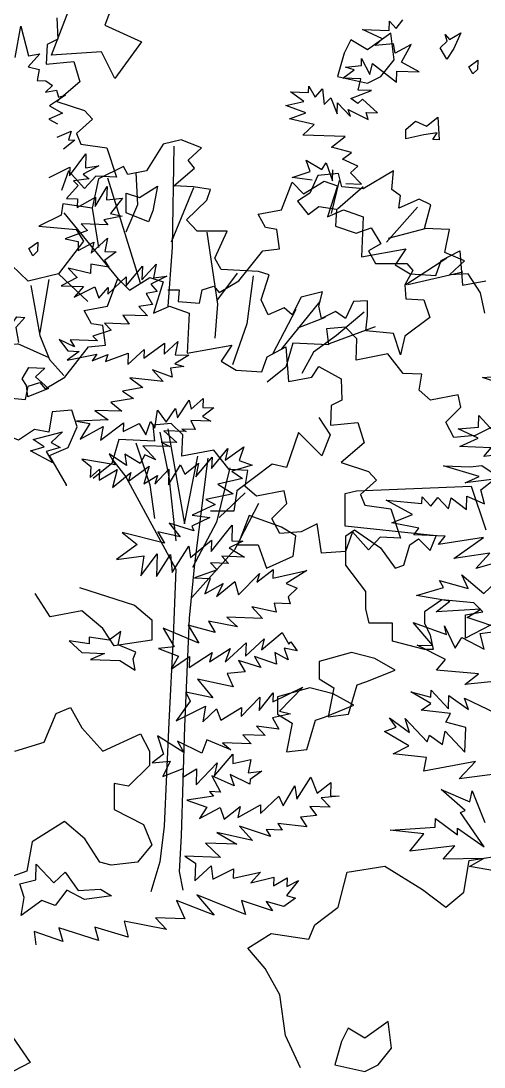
# Model space of a CAD drawing. Header units: inches. Extents: x 11.9 to 85.3, y 21.1 to 37.4.
# Drawn here: x 49.235 to 49.482, y 22.589 to 23.146 of the extents above; entities that cross this region are included whole.
import ezdxf

# ---------------------------------------------------------------- set-up
doc = ezdxf.new("R2010")
doc.units = ezdxf.units.IN
doc.header["$MEASUREMENT"] = 0
doc.layers.add('CAY', color=94, linetype='Continuous')
doc.layers.add('CAY-3', color=61, linetype='Continuous')

# ---------------------------------------------------------------- blocks, each defined once
blk = doc.blocks.new('A$C76451831')
at = {"layer": 'CAY'}
for p, q in [((3455.6, 1700.3), (3462.1, 1738)), ((3462.1, 1738), (3507.5, 1745.1)), ((3317.1, 1724.4), (3361.9, 1731.5)), ((3361.9, 1731.5), (3406.7, 1703.8)), ((3306.5, 1682.6), (3317.1, 1724.4)), ((3406.7, 1703.8), (3434.4, 1682.6)), ((3434.4, 1682.6), (3455.6, 1700.3)), ((3278.8, 1661.9), (3306.5, 1682.6)), ((3199.2, 1634.2), (3226.9, 1651.3)), ((3226.9, 1651.3), (3271.7, 1644.8)), ((3271.7, 1644.8), (3278.8, 1661.9)), ((3219.8, 1610), (3199.2, 1634.2)), ((3237.5, 1578.7), (3219.8, 1610)), ((3244, 1530.4), (3237.5, 1578.7)), ((2920.1, 1529), (2940.8, 1498.4)), ((3261.7, 1492), (3244, 1530.4)), ((2940.8, 1498.4), (2899.5, 1477.1)), ((5470, 1100.6), (5471.1, 1075.2)), ((5864.5, 1085.8), (5864.9, 1096.7)), ((5864.9, 1096.7), (5872.8, 1088.2)), ((5872.8, 1088.2), (5880.8, 1098.4)), ((5420.6, 1053.6), (5427.3, 1091)), ((5427.3, 1091), (5436.5, 1055.8)), ((5856.5, 1075.7), (5832.8, 1086.9)), ((5832.8, 1086.9), (5864.5, 1085.8)), ((5458.4, 1068.9), (5457.3, 1045.7)), ((5471.1, 1075.2), (5458.4, 1068.9)), ((5848, 1067.8), (5856.5, 1075.7)), ((5869.4, 1069.8), (5848, 1067.8)), ((5871.7, 1058.8), (5869.4, 1069.8)), ((5890.7, 1069), (5871.7, 1058.8)), ((5879.1, 1048.1), (5890.7, 1069)), ((5449.8, 1058.1), (5436.1, 1042.7)), ((5436.5, 1055.8), (5449.8, 1058.1)), ((5436.1, 1042.7), (5449.1, 1039.5)), ((5457.3, 1045.7), (5490, 1048.9)), ((5490, 1048.9), (5497.4, 1024.6)), ((5812.7, 1042.3), (5831.4, 1044.3)), ((5831.4, 1044.3), (5831.6, 1052.5)), ((5831.6, 1052.5), (5841.4, 1033.6)), ((5841.4, 1033.6), (5844.6, 1046.6)), ((5844.6, 1046.6), (5873.3, 1024.3)), ((5900, 1036.5), (5879.1, 1048.1)), ((5449.1, 1039.5), (5446.4, 1026.4)), ((5809.5, 1029.2), (5823, 1039.2)), ((5823, 1039.2), (5812.7, 1042.3)), ((5873.3, 1024.3), (5873.7, 1037.4)), ((5873.7, 1037.4), (5900, 1036.5)), ((5446.4, 1026.4), (5456.8, 1026.1)), ((5464.8, 1020.4), (5456.3, 1012.5)), ((5456.8, 1026.1), (5464.8, 1020.4)), ((5497.4, 1024.6), (5470, 1001.4)), ((5768.6, 1012.1), (5768.9, 1019.8)), ((5768.9, 1019.8), (5776.6, 1006.4)), ((5830.8, 1028.5), (5809.5, 1029.2)), ((5827.6, 1015), (5830.8, 1028.5)), ((5456.3, 1012.5), (5469.5, 1014.7)), ((5480.2, 1008.9), (5461.2, 996.5)), ((5469.5, 1014.7), (5472, 1006.5)), ((5472, 1006.5), (5480.2, 1008.9)), ((5747.3, 1012.8), (5768.6, 1012.1)), ((5763.2, 1001.4), (5747.3, 1012.8)), ((5776.6, 1006.4), (5785.1, 1016.5)), ((5785.1, 1016.5), (5787.1, 997.8)), ((5787.1, 997.8), (5795.1, 1005.7)), ((5795.1, 1005.7), (5802.6, 986.9)), ((5819.1, 1004.9), (5843.5, 1014.5)), ((5843.5, 1014.5), (5827.6, 1015)), ((5461.2, 996.5), (5476.8, 987.8)), ((5470, 1001.4), (5502.7, 990.9)), ((5741.8, 996.7), (5763.2, 1001.4)), ((5765.5, 988.2), (5741.8, 996.7)), ((5802.6, 986.9), (5803.1, 1000)), ((5803.1, 1000), (5818.4, 983.6)), ((5827.1, 999.2), (5819.1, 1004.9)), ((5832.7, 1004.4), (5827.1, 999.2)), ((5850.7, 987.9), (5832.7, 1004.4)), ((5476.8, 987.8), (5460.6, 980.6)), ((5460.6, 980.6), (5470.9, 974.8)), ((5512.2, 980.3), (5493.2, 963.4)), ((5502.7, 990.9), (5512.2, 980.3)), ((5746.2, 980.7), (5765.5, 988.2)), ((5775.4, 974.2), (5746.2, 980.7)), ((5818.4, 983.6), (5815.9, 991.8)), ((5815.9, 991.8), (5839.5, 980.1)), ((5839.5, 980.1), (5837.1, 988.4)), ((5837.1, 988.4), (5850.7, 987.9)), ((5761.9, 961.5), (5775.4, 974.2)), ((5470.3, 959), (5486.9, 966.1)), ((5491.5, 955.5), (5478, 945.1)), ((5486.9, 966.1), (5483.8, 955.8)), ((5483.8, 955.8), (5491.5, 955.5)), ((5493.2, 963.4), (5498.5, 950.8)), ((5812.1, 959.8), (5761.9, 961.5)), ((5795.8, 947.2), (5812.1, 959.8)), ((5498.5, 950.8), (5529.1, 946.6)), ((5529.1, 946.6), (5540.7, 911.8)), ((5819.6, 940.9), (5795.8, 947.2)), ((5485, 913.1), (5504.5, 939.2)), ((5504.5, 939.2), (5503.9, 922.9)), ((5770.8, 918.6), (5765.8, 931.9)), ((5765.8, 931.9), (5784.4, 920.9)), ((5808.9, 933.2), (5819.6, 940.9)), ((5827.2, 924.8), (5808.9, 933.2)), ((5460.9, 911.2), (5485.4, 923.5)), ((5483.7, 919.1), (5475.3, 895.9)), ((5502.7, 898.1), (5483.7, 919.1)), ((5485.4, 923.5), (5485, 913.1)), ((5519.9, 925), (5501, 915.3)), ((5503.9, 922.9), (5519.9, 925)), ((5749.2, 911.2), (5770.8, 918.6)), ((5784.4, 920.9), (5789.7, 928.8)), ((5789.7, 928.8), (5797.1, 907.3)), ((5797.1, 907.3), (5797.6, 920.4)), ((5818.7, 916.9), (5827.2, 924.8)), ((5508.5, 909.6), (5489.8, 907.5)), ((5489.8, 907.5), (5495.1, 901.9)), ((5501, 915.3), (5508.5, 909.6)), ((5516.4, 912.8), (5502.7, 898.1)), ((5540.7, 911.8), (5516.4, 912.8)), ((5773.1, 908.1), (5749.2, 911.2)), ((5831.4, 903.4), (5818.7, 916.9)), ((5495.1, 901.9), (5481.4, 886.5)), ((5515.5, 877.1), (5529.5, 900.7)), ((5529.5, 900.7), (5528.9, 884.8)), ((5812.9, 904), (5831.4, 903.4)), ((5481.4, 886.5), (5494.5, 886)), ((5494.1, 875.6), (5515.9, 888)), ((5494.5, 886), (5494.1, 875.6)), ((5515.9, 888), (5515.5, 877.1)), ((5528.9, 884.8), (5548, 886.9)), ((5548, 886.9), (5533.8, 868.8)), ((5533.8, 868.8), (5547.3, 865.6)), ((5498.9, 856.4), (5506.3, 848.5)), ((5530.6, 855.3), (5498.9, 856.4)), ((5547.3, 865.6), (5525.8, 860.9)), ((5525.8, 860.9), (5530.6, 855.3)), ((5506.3, 848.5), (5479.7, 838.5)), ((5479.7, 838.5), (5495.4, 835.2)), ((5495.4, 835.2), (5495.1, 824.8)), ((5495.1, 824.8), (5514, 834.6)), ((5510.8, 821.5), (5530, 839.5)), ((5514, 834.6), (5510.8, 821.5)), ((5530, 839.5), (5526.8, 823.7)), ((5540.3, 823.2), (5526.4, 812.8)), ((5526.8, 823.7), (5540.3, 823.2)), ((5510.4, 808.4), (5510, 797.5)), ((5531.5, 805), (5510.4, 808.4)), ((5526.4, 812.8), (5531.5, 805)), ((5570.9, 790), (5587.9, 808.4)), ((5587.9, 808.4), (5584.6, 792.2)), ((5510, 797.5), (5483.5, 803.9)), ((5483.5, 803.9), (5494, 792.7)), ((5552.1, 782.9), (5571.5, 806.3)), ((5571.5, 806.3), (5570.9, 790)), ((5600.5, 794.4), (5581.6, 784.6)), ((5584.6, 792.2), (5600.5, 794.4)), ((5494, 792.7), (5475, 782.9)), ((5475, 782.9), (5501.7, 782)), ((5501.7, 782), (5490.4, 769.2)), ((5530.4, 772.8), (5552.4, 793.3)), ((5552.4, 793.3), (5552.1, 782.9)), ((5581.6, 784.6), (5589, 776.2)), ((5490.4, 769.2), (5514.9, 781.5)), ((5514.9, 781.5), (5519.8, 768.2)), ((5519.8, 768.2), (5530.7, 781)), ((5530.7, 781), (5530.4, 772.8)), ((5589, 776.2), (5575.8, 773.9)), ((5575.8, 773.9), (5583.5, 760.5)), ((5583.5, 760.5), (5567.1, 758.4)), ((5567.1, 758.4), (5577.6, 747.1)), ((5577.6, 747.1), (5548.1, 748.2)), ((5548.1, 748.2), (5555.9, 737.5)), ((5526.5, 738.5), (5534.4, 730.1)), ((5555.9, 737.5), (5526.5, 738.5)), ((5534.4, 730.1), (5512.8, 723.1)), ((5512.8, 723.1), (5518.1, 717.5)), ((5472.8, 719.1), (5482.8, 705.6)), ((5491.1, 710.3), (5472.8, 719.1)), ((5518.1, 717.5), (5485.9, 718.6)), ((5485.9, 718.6), (5491.1, 710.3)), ((5554.2, 689.5), (5573.5, 707.4)), ((5573.1, 697), (5597.7, 714.7)), ((5573.5, 707.4), (5573.1, 697)), ((5597.3, 701.6), (5613.7, 716.9)), ((5597.7, 714.7), (5597.3, 701.6)), ((5613.7, 716.9), (5610.4, 701.1)), ((5496.3, 705.1), (5482.4, 694.7)), ((5482.4, 694.7), (5517.5, 701.6)), ((5482.8, 705.6), (5496.3, 705.1)), ((5517.5, 701.6), (5511.8, 693.7)), ((5511.8, 693.7), (5530.6, 701.2)), ((5527.6, 693.1), (5554.7, 703.1)), ((5530.6, 701.2), (5527.6, 693.1)), ((5554.7, 703.1), (5554.2, 689.5)), ((5626.7, 700.5), (5610, 690.2)), ((5610.4, 701.1), (5626.7, 700.5)), ((5606.7, 674.5), (5583.5, 683)), ((5583.5, 683), (5596.1, 669.4)), ((5620.8, 687.1), (5604.8, 685)), ((5604.8, 685), (5606.7, 674.5)), ((5610, 690.2), (5620.8, 687.1)), ((5596.1, 669.4), (5556.4, 673.5)), ((5556.4, 673.5), (5571.9, 662.1)), ((5571.9, 662.1), (5547.7, 658)), ((5547.7, 658), (5561, 649.3)), ((5561, 649.3), (5534.1, 644.8)), ((5613.2, 626.2), (5627.1, 647)), ((5627.1, 647), (5629.4, 636.5)), ((5629.4, 636.5), (5643.5, 649.2)), ((5643.5, 649.2), (5643.1, 638.3)), ((5515.2, 635.1), (5530.7, 623.7)), ((5546.9, 634), (5515.2, 635.1)), ((5534.1, 644.8), (5546.9, 634)), ((5586.1, 614), (5589.5, 635.2)), ((5589.5, 635.2), (5599.9, 621.2)), ((5599.9, 621.2), (5610.9, 637.2)), ((5610.9, 637.2), (5613.2, 626.2)), ((5656.2, 637.9), (5642.7, 627.9)), ((5643.1, 638.3), (5656.2, 637.9)), ((5530.7, 623.7), (5493.4, 622.2)), ((5493.4, 622.2), (5509.2, 619.4)), ((5575.4, 606.2), (5581.3, 621.9)), ((5581.3, 621.9), (5586.1, 614)), ((5629, 622.9), (5634, 612.3)), ((5652.9, 622.1), (5629, 622.9)), ((5642.7, 627.9), (5652.9, 622.1)), ((5509.2, 619.4), (5497.7, 600.8)), ((5497.7, 600.8), (5525, 616.1)), ((5521.7, 599.9), (5549.1, 620.3)), ((5525, 616.1), (5521.7, 599.9)), ((5549.1, 620.3), (5548.8, 609.9)), ((5548.8, 609.9), (5567.7, 619.6)), ((5567.7, 619.6), (5575.4, 606.2)), ((5596.8, 610.9), (5612.2, 596.8)), ((5623.5, 610), (5596.8, 610.9)), ((5618.2, 612.9), (5623.5, 610)), ((5634, 612.3), (5618.2, 612.9)), ((5612.2, 596.8), (5593.6, 597.4)), ((5593.6, 597.4), (5603.9, 592.1)), ((5552.8, 569.8), (5532, 583.7)), ((5532, 583.7), (5539.2, 570.3)), ((5603.9, 592.1), (5572.2, 593.2)), ((5572.2, 593.2), (5587.5, 576.3)), ((5653.7, 566.3), (5673.1, 589.7)), ((5669.9, 576.2), (5691.8, 591.7)), ((5673.1, 589.7), (5669.9, 576.2)), ((5691.8, 591.7), (5686.2, 575.6)), ((5499.6, 577.1), (5510.2, 568.6)), ((5539.2, 570.3), (5499.6, 577.1)), ((5568.7, 572), (5550.5, 583.1)), ((5550.5, 583.1), (5552.8, 569.8)), ((5574.5, 582.2), (5568.7, 572)), ((5587.5, 576.3), (5574.5, 582.2)), ((5621.8, 559.3), (5638.1, 572.3)), ((5634.8, 556.1), (5654.2, 579.4)), ((5638.1, 572.3), (5634.8, 556.1)), ((5654.2, 579.4), (5653.7, 566.3)), ((5686.2, 575.6), (5701.9, 570.1)), ((5510.2, 568.6), (5509.7, 555.5)), ((5509.7, 555.5), (5520.5, 565.5)), ((5520.5, 565.5), (5520, 552.4)), ((5520, 552.4), (5541.7, 564.8)), ((5541.7, 564.8), (5536, 543.7)), ((5536, 543.7), (5557.9, 561.5)), ((5554.9, 551.2), (5579.5, 568.9)), ((5557.9, 561.5), (5554.9, 551.2)), ((5579.5, 568.9), (5573.3, 547.8)), ((5586.4, 547.4), (5602.9, 565.4)), ((5602.3, 546.8), (5616.7, 570.3)), ((5602.9, 565.4), (5602.3, 546.8)), ((5616.7, 570.3), (5621.8, 559.3)), ((5701.9, 570.1), (5677.6, 562.8)), ((5677.6, 562.8), (5690.5, 554.2)), ((5573.3, 547.8), (5589.5, 557.7)), ((5589.5, 557.7), (5586.4, 547.4)), ((5690.5, 554.2), (5661.2, 547.5)), ((5661.2, 547.5), (5679.4, 536)), ((5679.4, 536), (5647, 529.4)), ((5683.6, 539.8), (5680.1, 515.6)), ((5657.7, 523.6), (5630.5, 510.9)), ((5647, 529.4), (5657.7, 523.6)), ((5630.5, 510.9), (5651.7, 507.9)), ((5680.1, 515.6), (5652.4, 515.6)), ((5632.6, 492.3), (5603.4, 501.4)), ((5603.4, 501.4), (5616.4, 485.1)), ((5651.7, 507.9), (5630, 497.8)), ((5630, 497.8), (5632.6, 492.3)), ((5653, 467.5), (5678.1, 498.8)), ((5678.1, 498.8), (5677.5, 480.3)), ((5597.6, 477.6), (5547.3, 490.2)), ((5547.3, 490.2), (5565.4, 476)), ((5589.9, 491), (5597.6, 477.6)), ((5616.4, 485.1), (5589.9, 491)), ((5565.4, 476), (5540.7, 458.3)), ((5606.8, 442.8), (5626.5, 473.9)), ((5626.5, 473.9), (5628.7, 460.7)), ((5628.7, 460.7), (5653.5, 481.1)), ((5653.5, 481.1), (5653, 467.5)), ((5690.6, 479.8), (5674.5, 472.2)), ((5674.5, 472.2), (5692.6, 461.1)), ((5677.5, 480.3), (5690.6, 479.8)), ((5540.7, 458.3), (5573.1, 462.6)), ((5569.5, 438.7), (5589, 464.8)), ((5573.1, 462.6), (5569.5, 438.7)), ((5589, 464.8), (5588.1, 438)), ((5588.1, 438), (5604.8, 464.2)), ((5604.8, 464.2), (5606.8, 442.8)), ((5665.9, 462.1), (5673.8, 453.6)), ((5692.6, 461.1), (5665.9, 462.1)), ((5652.5, 454.4), (5660.4, 445.9)), ((5673.8, 453.6), (5652.5, 454.4)), ((5660.4, 445.9), (5633.3, 436.5)), ((5633.3, 436.5), (5651.9, 435.8)), ((5651.9, 435.8), (5645.8, 417.4)), ((5685.6, 416.1), (5710.5, 441.5)), ((5707.5, 431.2), (5726.6, 446.4)), ((5710.5, 441.5), (5707.5, 431.2)), ((5726.6, 446.4), (5726.2, 435.9)), ((5726.2, 435.9), (5766.8, 445)), ((5766.8, 445), (5742.3, 429.9)), ((5645.8, 417.4), (5667.5, 429.8)), ((5659.3, 414.3), (5681.2, 432.1)), ((5667.5, 429.8), (5659.3, 414.3)), ((5681.2, 432.1), (5685.6, 416.1)), ((5742.3, 429.9), (5755.2, 424.1)), ((5755.2, 424.1), (5744.5, 414)), ((5744.5, 414), (5746.9, 405.8)), ((5701.4, 401.9), (5714.1, 388.3)), ((5730.2, 395.9), (5701.4, 401.9)), ((5746.9, 405.8), (5727.9, 406.4)), ((5727.9, 406.4), (5730.2, 395.9)), ((5650.1, 385.1), (5657.8, 371.7)), ((5684.3, 378.5), (5650.1, 385.1)), ((5714.1, 388.3), (5671.6, 389.8)), ((5671.6, 389.8), (5684.3, 378.5)), ((5596.3, 376.6), (5609.2, 354.8)), ((5638.3, 358.8), (5596.3, 376.6)), ((5625.9, 380.5), (5638.3, 358.8)), ((5657.8, 371.7), (5625.9, 380.5)), ((5694, 343.7), (5716, 364.2)), ((5712.8, 351.2), (5737.6, 371.6)), ((5716, 364.2), (5712.8, 351.2)), ((5737.6, 371.6), (5745.2, 357.8)), ((5745.2, 357.8), (5747.6, 360.4)), ((5747.6, 360.4), (5755.4, 349.7)), ((5609.2, 354.8), (5590.5, 352.7)), ((5590.5, 352.7), (5614.2, 343.7)), ((5626.9, 330.2), (5654.2, 347.8)), ((5651.2, 337), (5675.7, 352.5)), ((5654.2, 347.8), (5651.2, 337)), ((5669.7, 336.4), (5694.5, 359.5)), ((5675.7, 352.5), (5669.7, 336.4)), ((5694.5, 359.5), (5694, 343.7)), ((5744.6, 339.2), (5728.6, 347.9)), ((5728.6, 347.9), (5730.8, 334.2)), ((5755.4, 349.7), (5739.6, 353)), ((5739.6, 353), (5744.6, 339.2)), ((5614.2, 343.7), (5605.5, 328.2)), ((5605.5, 328.2), (5627.4, 343.3)), ((5627.4, 343.3), (5626.9, 330.2)), ((5712.1, 329.9), (5685.6, 338.5)), ((5685.6, 338.5), (5693.3, 325.1)), ((5730.8, 334.2), (5704.4, 343.3)), ((5704.4, 343.3), (5712.1, 329.9)), ((5693.3, 325.1), (5672, 323.1)), ((5672, 323.1), (5679.1, 307)), ((5636.8, 316.2), (5655.1, 294.3)), ((5679.1, 307), (5636.8, 316.2)), ((5623.2, 300.8), (5628.2, 290.2)), ((5655.1, 294.3), (5623.2, 300.8)), ((5710.3, 279.2), (5726.9, 299.9)), ((5726.5, 289.5), (5762, 306.9)), ((5726.9, 299.9), (5726.5, 289.5)), ((5762, 306.9), (5734.3, 278.4)), ((5628.2, 290.2), (5611.5, 266.8)), ((5688.7, 271.8), (5710.9, 295)), ((5710.9, 295), (5710.3, 279.2)), ((5611.5, 266.8), (5646.6, 284.1)), ((5646.6, 284.1), (5643.2, 265.7)), ((5643.2, 265.7), (5659.6, 281)), ((5659.6, 281), (5664.6, 267.6)), ((5664.6, 267.6), (5689.1, 282.7)), ((5689.1, 282.7), (5688.7, 271.8)), ((5747.3, 275.2), (5725.9, 270.5)), ((5734.3, 278.4), (5747.3, 275.2)), ((5733.6, 257.1), (5706.9, 260.7)), ((5706.9, 260.7), (5717.4, 249.5)), ((5725.9, 270.5), (5733.6, 257.1)), ((5620.7, 229.3), (5589.6, 249)), ((5589.6, 249), (5596.6, 227.4)), ((5717.4, 249.5), (5690.7, 250.4)), ((5690.7, 250.4), (5700.8, 239.6)), ((5641.9, 228.5), (5613, 242.7)), ((5613, 242.7), (5620.7, 229.3)), ((5647.9, 244.2), (5641.9, 228.5)), ((5676.5, 232.3), (5647.9, 244.2)), ((5700.8, 239.6), (5666.4, 240.8)), ((5666.4, 240.8), (5676.5, 232.3)), ((5596.6, 227.4), (5583.1, 217)), ((5656.8, 201.3), (5679, 227.2)), ((5679, 227.2), (5678.7, 216.4)), ((5583.1, 217), (5604.4, 219)), ((5604.4, 219), (5595.6, 200.7)), ((5635.2, 191.1), (5660.1, 217)), ((5660.1, 217), (5656.8, 201.3)), ((5678.7, 216.4), (5700.1, 221.1)), ((5700.1, 221.1), (5696.9, 205.3)), ((5595.6, 200.7), (5620, 210.3)), ((5620, 210.3), (5619.6, 199.9)), ((5619.6, 199.9), (5635.8, 209.7)), ((5635.8, 209.7), (5635.2, 191.1)), ((5654.1, 201.4), (5664.3, 182.4)), ((5680.4, 189.6), (5654.1, 201.4)), ((5699.1, 191.6), (5675.5, 203.3)), ((5675.5, 203.3), (5680.4, 189.6)), ((5696.9, 205.3), (5713.2, 207)), ((5713.2, 207), (5699.3, 197.1)), ((5754.7, 173.8), (5771.4, 200)), ((5771.4, 200), (5778.9, 181.1)), ((5699.3, 197.1), (5699.1, 191.6)), ((5738.5, 166.2), (5752.5, 189.8)), ((5752.5, 189.8), (5754.7, 173.8)), ((5778.9, 181.1), (5795.2, 193.7)), ((5795.2, 193.7), (5794.7, 177.9)), ((5656, 177.3), (5624.1, 172.9)), ((5651.2, 182.9), (5656, 177.3)), ((5664.3, 182.4), (5651.2, 182.9)), ((5711.5, 156.8), (5733.5, 177.3)), ((5733.5, 177.3), (5738.5, 166.2)), ((5805.1, 177.5), (5783.7, 175.5)), ((5783.7, 175.5), (5794.2, 164.3)), ((5794.7, 177.9), (5805.1, 177.5)), ((5624.1, 172.9), (5647.8, 164.4)), ((5647.8, 164.4), (5639.2, 151.1)), ((5639.2, 151.1), (5663.7, 163.9)), ((5663.7, 163.9), (5668.6, 150.1)), ((5668.6, 150.1), (5687.7, 165.3)), ((5684.6, 152.2), (5711.8, 167.2)), ((5687.7, 165.3), (5684.6, 152.2)), ((5711.8, 167.2), (5711.5, 156.8)), ((5794.2, 164.3), (5770.2, 165.1)), ((5770.2, 165.1), (5778, 154.4)), ((5778, 154.4), (5759.3, 152.4)), ((5759.3, 152.4), (5766.7, 141.2)), ((5723.7, 129.6), (5686.9, 141.7)), ((5686.9, 141.7), (5702.2, 124.9)), ((5737.5, 137.3), (5718.5, 137.9)), ((5718.5, 137.9), (5723.7, 129.6)), ((5766.7, 141.2), (5732.4, 145.1)), ((5732.4, 145.1), (5737.5, 137.3)), ((5702.2, 124.9), (5659.9, 134.5)), ((5659.9, 134.5), (5683.5, 120.6)), ((5646.4, 121.9), (5664.3, 104.9)), ((5683.5, 120.6), (5646.4, 121.9)), ((5621.8, 106.4), (5634.7, 98.2)), ((5664.3, 104.9), (5621.8, 106.4)), ((5634.7, 98.2), (5633.9, 77)), ((5633.9, 77), (5653.1, 94.9)), ((5653.1, 94.9), (5655.3, 78.9)), ((5655.3, 78.9), (5679.7, 91.2)), ((5679.7, 91.2), (5679.3, 80.4)), ((5679.3, 80.4), (5711.8, 87.4)), ((5711.8, 87.4), (5700.4, 74.6)), ((5700.4, 74.6), (5727.4, 81.4)), ((5727.4, 81.4), (5727.1, 71)), ((5727.1, 71), (5743.3, 80.8)), ((5756.7, 77.6), (5742.5, 59.6)), ((5743.3, 80.8), (5742.9, 70.4)), ((5742.9, 70.4), (5756.7, 77.6)), ((5656.5, 36.3), (5611.8, 53.7)), ((5611.8, 53.7), (5621.9, 32)), ((5693.7, 37.2), (5636.1, 60.6)), ((5636.1, 60.6), (5656.5, 36.3)), ((5726, 41.5), (5689.3, 53.7)), ((5689.3, 53.7), (5693.7, 37.2)), ((5739.3, 46.5), (5718.3, 52.7)), ((5718.3, 52.7), (5726, 41.5)), ((5753.3, 56.5), (5739.3, 46.5)), ((5742.5, 59.6), (5753.3, 56.5)), ((5600.2, 19.2), (5549.8, 29.1)), ((5549.8, 29.1), (5554.6, 10.4)), ((5621.9, 32), (5587.1, 33.3)), ((5587.1, 33.3), (5600.2, 19.2)), ((5476.9, 4.9), (5442.9, 17)), ((5442.9, 17), (5445, 1)), ((5472.5, 21.4), (5476.9, 4.9)), ((5519.5, 6.1), (5472.5, 21.4)), ((5515.1, 22.2), (5519.5, 6.1)), ((5554.6, 10.4), (5515.1, 22.2))]:
    blk.add_line(p, q, dxfattribs=at)
for points in [[(3369.9, 1515.3), (3365.9, 1547), (3338.2, 1527.2), (3318.4, 1539), (3310.5, 1523.2), (3302.6, 1495.5), (3338.2, 1487.6), (3354, 1495.5)], [(722.8, 1185.8), (750.5, 1213.5), (778.2, 1201.7), (766.3, 1170), (809.9, 1150.2), (778.2, 1106.6), (762.4, 1138.3), (703, 1134.3)], [(1109.9, 1128.8), (1106, 1160.5), (1078.3, 1140.7), (1058.5, 1152.6), (1050.5, 1136.7), (1042.6, 1109), (1078.3, 1101.1), (1094.1, 1109)], [(5925, 1065.1), (5933.4, 1073), (5931, 1080.8), (5936.2, 1075.1), (5949.6, 1082.8), (5941.3, 1064.5), (5932.7, 1051.7)], [(5923.9, 955.9), (5916.2, 956.2), (5921.4, 964.1), (5905.5, 962), (5884.1, 957.3), (5884.4, 968.1), (5895.7, 978.2), (5908.6, 972.3), (5922.1, 982.7)], [(5552.4, 869.2), (5552.4, 892.9), (5568.2, 887.7), (5589.3, 900.9), (5584, 871.8), (5578.8, 858.6)], [(5433.8, 664.7), (5428.6, 672.6), (5436.8, 685.9), (5455.8, 685.2), (5444.5, 674.7), (5459.9, 661), (5435.5, 651)], [(5441.9, 600.5), (5476.7, 609.7), (5463.1, 597), (5473.8, 591.2), (5457.3, 586.3), (5465, 572.9), (5438.7, 587), (5454.8, 591.9)], [(1037.6, 376.9), (1009.9, 384), (971.5, 373.4), (971.5, 352.7), (988.6, 342.1), (982.2, 307.9), (1006.3, 310.8), (1016.4, 345.6), (1027, 349.2), (1061.8, 363.3)], [(5560.6, 340.2), (5563.6, 348.2), (5542.6, 357.1), (5545.9, 372.9), (5532, 362.5), (5508.5, 366), (5508.2, 358.3), (5484.4, 361.9), (5499.7, 347.7), (5526.4, 346.8), (5509.9, 339.7), (5544.7, 338.5), (5562.9, 327)], [(5431.1, 57.3), (5426.2, 73.3), (5445, 78.1), (5445.6, 96.7), (5466.2, 74.6), (5479.7, 87.3), (5495.3, 65.5), (5521.6, 67.3), (5535, 59.1), (5502.6, 54.8), (5481.7, 65.9), (5467.9, 47.8), (5452.3, 53.8), (5427.7, 36.1)]]:
    blk.add_lwpolyline(points, close=True, dxfattribs=at)
for points in [[(1279.1, 158.1), (1199.4, 171.8), (1216.1, 181.6), (1168, 180.6), (1181.7, 196.4), (1128.5, 190.1), (1145, 210.9), (1105.3, 215), (1158.5, 218.6), (1158.8, 229), (1184.9, 209.5), (1185.2, 217.6), (1216.5, 195.2), (1188.5, 236.1), (1194, 238.6), (1165.5, 263.2), (1199.8, 248.8), (1202.6, 261.9), (1217.6, 224.2)], [(1232.7, 282.1), (1187.2, 276), (1206.5, 296.7), (1144.9, 285.2), (1148.2, 301.4), (1108.5, 305.5), (1127.4, 315.3), (1098.5, 332.2), (1112.3, 337.1), (1104.5, 348.3), (1127.9, 331.1), (1123.1, 347.6), (1148.9, 320), (1151.8, 327.6), (1167.3, 316.6), (1170.6, 332.4), (1193.7, 307.5), (1194.8, 337), (1171, 343.2), (1176.8, 353.5), (1142, 357.4), (1153.2, 365.2), (1129.6, 379.1), (1153.4, 372.9), (1153.7, 381), (1174.2, 359), (1174.8, 374.8), (1198.2, 358.2), (1193.2, 371.5), (1229.8, 354.3)], [(1247.5, 393.6), (1193.8, 387.8), (1210.1, 400.4), (1160, 404.8), (1170.8, 417.6), (1137, 434.6), (1155.6, 434), (1132.5, 461.5), (1171.9, 447), (1169.5, 457.5), (1182.2, 430.8), (1190.3, 443.7), (1216.6, 429.6), (1211.8, 448.3), (1241.4, 452.3), (1196.6, 467.5), (1212.8, 477.3), (1159.7, 474.2), (1176, 486.8), (1136.3, 493.6), (1168.4, 502.9), (1163.7, 511.2), (1197.8, 501.9), (1190.2, 518), (1216.2, 495.8), (1230.2, 508.9)], [(1241.6, 535.3), (1206.8, 525.6), (1223.3, 543.6), (1180.5, 537.4), (1215.8, 562.4), (1162.5, 553.9), (1170.5, 564), (1133.4, 565.3), (1139.1, 573.3), (1107.2, 579.8), (1131.5, 589.4), (1100.4, 606.4), (1142.9, 602.6), (1143.1, 610.3), (1153.2, 599.5), (1161.7, 609.7), (1174.4, 596.1), (1177.5, 609.1), (1195.6, 595.3), (1196.2, 611.2), (1217.2, 602.3), (1212.8, 618.8), (1229.1, 631.3), (1194, 627.1), (1210.6, 634.7), (1168.4, 647.1), (1200.1, 646), (1213.8, 647.7), (1234.6, 633.9)], [(1270.1, 664.8), (1216.4, 658.5), (1224.9, 668.7), (1187.8, 670), (1209.5, 680.1), (1185.8, 691.3), (1209.9, 693.2), (1210.4, 706.8), (1228.3, 687.6)], [(1251.4, 739.8), (1214.7, 752), (1236, 753.5)], [(5963.8, 1034.3), (5959.1, 1042.6), (5969.8, 1050.4), (5969.4, 1039.5), (5963.8, 1034.3)], [(1217.6, 828.4), (1212.4, 852.6), (1197.6, 874.8), (1175.4, 873.7), (1193.4, 890.6), (1170.2, 900.1), (1175.4, 927.5), (1145.9, 928.6), (1153.3, 957), (1139.6, 963.4), (1115.3, 952.8), (1117.4, 967.6), (1106.9, 975), (1109, 997.1), (1073.1, 976), (1047.8, 978.1), (1043.6, 993.9), (1019.3, 991.8), (1009.9, 970.7), (995.1, 961.2), (1007.7, 945.4), (1020.4, 954.9), (1041.5, 951.8), (1040.4, 931.7), (1064.7, 923.3), (1082.6, 929.6), (1094.2, 910.6), (1079.5, 902.2), (1087.9, 887.4), (1124.8, 887.4), (1132.2, 879), (1122.7, 862.1), (1123.8, 845.2), (1144.9, 844.2), (1152.2, 823.1), (1122.7, 800.9), (1117.4, 778.8), (1109, 804.1), (1076.3, 807.3), (1078.4, 825.2), (1078.4, 843.1), (1061.5, 842.1), (1052, 822), (1040.4, 830.5), (1023.6, 822), (1020.4, 836.8), (1024.6, 853.7), (999.3, 847.3), (988.8, 826.2), (979.3, 834.7), (960.3, 826.2), (951.8, 844.2), (961.3, 873.7), (948.7, 877.9), (904.4, 880), (897, 893.7), (911.8, 925.4), (875.9, 925.4), (863.3, 939.1), (887.5, 962.3), (891.7, 975), (871.7, 978.1), (848.5, 979.2), (872.7, 1000.3), (865.4, 1009.8), (881.2, 1024.5), (856.9, 1034), (835.8, 1028.7), (815.8, 997.1), (793.6, 992.9), (788.4, 1002.4), (758.8, 987.6), (751.5, 952.8), (716.7, 958.1), (714.5, 944.4), (688.2, 931.7), (732.5, 927.5), (740.9, 913.8), (711.4, 874.8), (675.5, 866.3), (655.5, 885.3)], [(848.5, 1026.6), (846.4, 906.4), (841.1, 836.8)], [(803.1, 995), (805.2, 957), (791.5, 924.3)], [(769.4, 988.7), (808.4, 864.2)], [(1044.7, 985.5), (1035.2, 946.5)], [(871.7, 977.1), (845.3, 912.7)], [(1073.1, 978.1), (1042.6, 951.8)], [(717.7, 947.5), (784.2, 866.3)], [(751.5, 952.8), (758.8, 906.4)], [(1137.5, 953.9), (1100.6, 912.7)], [(887.5, 924.3), (900.2, 838.9), (897, 798.8)], [(1148, 928.6), (1102.7, 917)], [(1172.3, 893.7), (1123.8, 862.1)], [(647, 728.2), (672.4, 726.1), (675.5, 741.9), (689.2, 746.1), (695.6, 738.7), (718.8, 752.4), (747.2, 788.3), (767.3, 790.4), (764.1, 813.6), (750.4, 815.7), (742, 831.5), (769.4, 836.8), (782, 869.5), (795.8, 855.8), (820, 870.5), (835.8, 865.3), (824.2, 828.4), (843.2, 836.8), (866.4, 828.4), (864.3, 780.9), (917, 790.4), (904.4, 771.4), (922.3, 760.9), (952.9, 758.7), (959.2, 776.7), (981.4, 788.3), (984.5, 747.1), (1012, 752.4), (1020.4, 765.1), (1046.8, 750.3), (1047.8, 725), (1035.2, 718.7), (1034.1, 695.5), (1066.8, 698.6), (1074.2, 674.4), (1046.8, 651.2), (1079.5, 640.6), (1089, 630.1), (1070, 613.2), (1075.2, 600.5), (1105.8, 596.3), (1117.4, 561.5), (1093.2, 562.6), (1079.5, 547.8), (1060.5, 568.9), (1052, 545.7), (1023.6, 543.6), (1018.3, 578.4), (999.3, 568.9), (974, 566.8), (964.5, 584.7), (982.4, 602.7), (979.3, 617.4), (946.6, 611.1), (932.9, 622.7), (936, 641.7), (913.9, 642.7), (895.9, 665.9), (858, 658.6), (859, 683.9), (845.3, 697.6), (823.2, 695.5), (825.3, 676.5), (783.1, 678.6), (774.7, 650.1), (752.5, 632.2)], [(711.4, 874.8), (746.2, 842.1)], [(923.4, 875.8), (899.1, 843.1)], [(942.4, 872.7), (935, 815.7), (918.1, 767.2)], [(1191.3, 876.9), (1125.9, 862.1)], [(678.7, 861.1), (689.2, 802), (700.8, 773.5), (717.7, 754.5)], [(699.8, 868.4), (689.2, 805.2)], [(993, 832.6), (965.6, 779.8)], [(1021.5, 842.1), (976.1, 786.2)], [(5441.4, 818.5), (5436.7, 826.9), (5447.4, 834.6), (5447, 823.8), (5441.4, 818.5)], [(662.9, 791.4), (623.8, 789.3), (633.3, 813.6), (653.4, 811.5), (661.8, 824.1), (671.3, 823.1), (660.8, 811.5), (663.9, 793.6)], [(1027.8, 823.1), (995.1, 810.4)], [(1074.2, 829.4), (1041.5, 802), (1014.1, 782), (1000.4, 756.6)], [(1033.1, 792.5), (1087.9, 812.5)], [(662.9, 792.5), (699.8, 775.6)], [(720.9, 623.7), (720.9, 624.8), (700.8, 659.6), (723, 669.1), (733.5, 693.4), (727.2, 713.4), (704, 711.3), (699.8, 687), (682.9, 690.2), (663.9, 677.5), (651.3, 682.8), (655.5, 700.7), (629.1, 691.2), (618.6, 700.7), (634.4, 741.9)], [(831.6, 687), (842.2, 634.3), (850.6, 558.4)], [(841.1, 691.2), (861.1, 578.4), (877, 658.6)], [(803.1, 674.4), (820, 624.8), (825.3, 584.7)], [(774.7, 655.4), (791.5, 634.3), (850.6, 524.6), (847.4, 444.5), (842.2, 343.2), (836.9, 219.8), (831.6, 177.6), (821.1, 141.8)], [(888.6, 656.4), (872.7, 530.9), (866.4, 466.6), (861.1, 337.9), (856.9, 208.2), (854.8, 166), (859, 143.9)], [(914.9, 644.8), (899.1, 580.5), (870.6, 526.7)], [(932.9, 615.3), (902.3, 585.8)], [(948.7, 602.7), (920.2, 547.8), (869.6, 490.9)]]:
    blk.add_lwpolyline(points, dxfattribs=at)
at = {"layer": 'CAY-3'}
for p, q in [((5780.9, 626.5), (5794.5, 605.9)), ((5756.9, 608.7), (5742.6, 567.5)), ((5766.8, 598.8), (5756.9, 608.7)), ((5784.5, 581.1), (5766.8, 598.8)), ((5794.5, 605.9), (5784.5, 581.1)), ((5725.5, 571.1), (5683.6, 539.8)), ((5742.6, 567.5), (5725.5, 571.1)), ((5812.2, 536.3), (5825.7, 539.8)), ((5812.2, 497.9), (5812.2, 536.3)), ((5825.7, 539.8), (5961.9, 545.3)), ((5961.9, 545.3), (5979, 493.4)), ((736.2, 502.8), (801.7, 482.1)), ((5920.1, 486.4), (5812.2, 497.9)), ((701.4, 468), (683.7, 495.7)), ((5812.8, 486.4), (5823.4, 493.4)), ((5812.8, 451.6), (5812.8, 486.4)), ((5823.4, 493.4), (5854, 472.2)), ((5913, 468.7), (5920.1, 486.4)), ((739.2, 475.1), (701.4, 468)), ((763.9, 454.4), (739.2, 475.1)), ((801.7, 482.1), (822.3, 464.4)), ((5854, 472.2), (5871.7, 448)), ((5881.7, 451.6), (5888.8, 475.7)), ((5888.8, 475.7), (5899.4, 482.8)), ((5899.4, 482.8), (5913, 468.7)), ((822.3, 464.4), (822.3, 440.3)), ((777.5, 433.8), (763.9, 454.4)), ((5836.9, 420.3), (5812.8, 451.6)), ((5871.7, 448), (5881.7, 451.6)), ((822.3, 440.3), (777.5, 433.8)), ((5836.9, 399.6), (5836.9, 420.3)), ((5927.1, 410.3), (5906.5, 396.1)), ((5964.9, 406.7), (5927.1, 410.3)), ((6055.5, 417.4), (5954.9, 364.8)), ((5840.5, 382.5), (5836.9, 399.6)), ((5975.5, 396.1), (5964.9, 406.7)), ((5906.5, 396.1), (5906.5, 382.5)), ((5954.9, 392.6), (5975.5, 396.1)), ((5954.9, 364.8), (5954.9, 392.6)), ((5868.2, 382.5), (5840.5, 382.5)), ((5868.2, 361.3), (5868.2, 382.5)), ((5906.5, 382.5), (5913, 368.4)), ((708.5, 353.5), (725.6, 360.6)), ((725.6, 360.6), (739.2, 336.4)), ((5906.5, 351.3), (5868.2, 361.3)), ((5913, 368.4), (5916.5, 351.3)), ((694.4, 319.3), (708.5, 353.5)), ((5916.5, 351.3), (5906.5, 351.3)), ((739.2, 336.4), (763.9, 308.7)), ((763.9, 308.7), (808.7, 329.4)), ((808.7, 329.4), (819.4, 308.7)), ((659.6, 308.7), (694.4, 319.3)), ((819.4, 308.7), (819.4, 291.6)), ((819.4, 291.6), (794.6, 267.4)), ((794.6, 267.4), (777.5, 270.4)), ((777.5, 270.4), (777.5, 239.7)), ((777.5, 239.7), (812.3, 222)), ((718.5, 225.5), (680.2, 201.4)), ((742.7, 204.9), (718.5, 225.5)), ((812.3, 222), (822.3, 197.8)), ((680.2, 201.4), (673.7, 166.6)), ((760.4, 177.2), (742.7, 204.9)), ((822.3, 197.8), (805.2, 177.2)), ((774, 173.6), (760.4, 177.2)), ((805.2, 177.2), (774, 173.6)), ((673.7, 166.6), (646, 156.5))]:
    blk.add_line(p, q, dxfattribs=at)
for points in [[(5601.5, 778.1), (5615.2, 778.1), (5614.1, 764.4), (5639.4, 762.3), (5642.6, 778.1), (5656.3, 782.3), (5662.6, 774.9), (5685.8, 788.7), (5714.3, 824.5), (5734.4, 826.6), (5731.2, 849.8), (5717.5, 851.9), (5709, 867.8), (5736.5, 873), (5749.1, 905.7), (5762.8, 892), (5787.1, 906.8), (5802.9, 901.5), (5791.3, 864.6), (5810.3, 873), (5833.5, 864.6), (5831.4, 817.1), (5884.1, 826.6), (5871.5, 807.6), (5889.4, 797.1), (5920, 795), (5926.3, 812.9), (5948.5, 824.5), (5951.6, 783.4), (5979, 788.7)], [(5985.4, 614.6), (5966.4, 605.1), (5941.1, 603), (5931.6, 621), (5949.5, 638.9), (5946.3, 653.7), (5913.6, 647.3), (5899.9, 658.9), (5903.1, 677.9), (5881, 679), (5863, 702.2), (5825.1, 694.8), (5826.1, 720.1), (5812.4, 733.8), (5790.2, 731.7), (5792.4, 712.7), (5750.2, 714.8), (5741.7, 686.3), (5719.6, 668.4)]]:
    blk.add_lwpolyline(points, dxfattribs=at)
for points in [[(5736.7, 496.4), (5698.4, 510.5), (5684.8, 475.7), (5709, 475.7), (5719, 448), (5750.3, 462.2), (5753.8, 486.4)], [(5847.5, 340.7), (5819.8, 347.7), (5781.5, 337.1), (5781.5, 316.5), (5798.6, 305.9), (5792.1, 271.6), (5816.3, 274.6), (5826.3, 309.4), (5836.9, 312.9), (5871.7, 327.1)]]:
    blk.add_lwpolyline(points, close=True, dxfattribs=at)

msp = doc.modelspace()

# ---------------------------------------------------------------- block references
at = {"layer": 'CAY', "xscale": 0.0004489089019145984, "yscale": 0.0004489089019145984, "zscale": 0.0004489089019145984}
for p in [(46.79873, 22.65309), (48.93576, 22.6181), (47.9198, 21.91828)]:
    msp.add_blockref('A$C76451831', p, dxfattribs=at)

doc.saveas('drawing.dxf')
